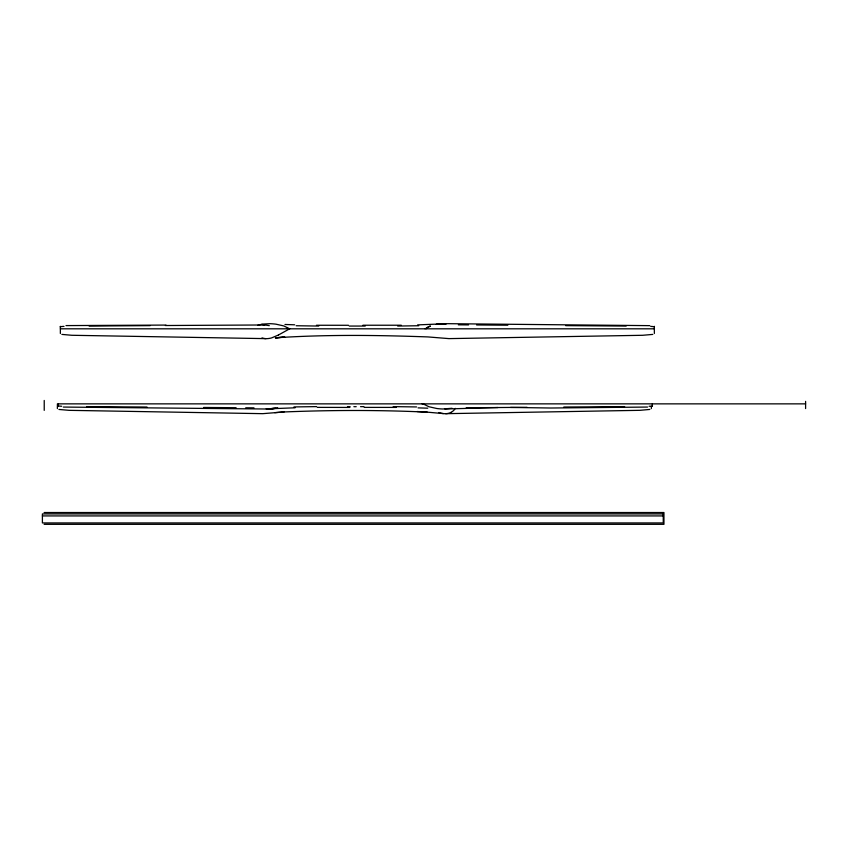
<?xml version="1.0" encoding="UTF-8"?>
<svg xmlns="http://www.w3.org/2000/svg" width="848" height="848" viewBox="0 0 848 848"><rect width="100%" height="100%" fill="white"/><g stroke="black" fill="none" stroke-linecap="round" stroke-linejoin="round"><path stroke-width="1.27" d="M455.302 408.376L455.238 408.482A31.546 8.809 90 0 1 454.973 408.884L454.358 409.69A46.025 12.858 -90 0 1 454.009 410.103L453.468 410.633A76.278 21.306 90 0 1 451.253 412.234M257.76 325.325L262.318 324.106L269.876 323.692A708.928 197.976 -90 0 1 276.035 324.19L283.762 325.929L289.645 328.812L278.483 334.981M278.367 335.045L271.657 337.886A242.337 67.681 90 0 1 267.29 338.628L266.876 338.638A179.85 50.223 -90 0 1 263.611 338.363L263.452 338.31A124.274 34.704 90 0 1 262 337.896M426.735 327.699L430.413 325.992L425.018 328.812L426.247 328.812M649.833 409.436L639.922 410.326L445.698 413.676M652.78 334.409L642.646 335.289L448.952 338.617L427.848 336.921C377.074 335.108 326.098 334.451 275.367 337.822L284.769 337.091L275.685 337.801M452.037 408.27L442.847 408.99A708.928 197.976 90 0 1 436.688 408.482L428.961 406.754L423.078 403.86M274.763 412.647L284.027 411.948L262.774 413.665L69.07 410.337L58.936 409.457M444.988 323.798L436.837 324.349L438.299 324.243M266.484 408.959L277.964 408.185L264.82 408.99L63.335 407.061M417.629 324.879L446.239 323.724M436.169 324.402L443.981 323.851M268.742 408.831L295.093 407.793M275.886 408.323L266.738 408.937M437.504 324.307L445.984 323.735M438.14 324.254L447.903 323.682L649.791 325.643M266.23 408.969L274.349 408.439M283.868 411.969C331.579 410.029 379.438 409.913 427.138 412.149L417.152 411.524M647.522 407.051L550.691 408.015L510.56 407.432M66.017 325.59L166.017 325.081M444.85 409.001L497.893 407.538M418.753 325.738L397.68 326.045M293.97 406.934L316.59 406.616M401.284 325.229L362.912 325.24M360.538 406.658L363.877 406.616M348.475 325.282L316.452 325.261M349.249 326.056L365.234 326.056M364.248 407.39L396.27 407.411M317.322 407.369L349.811 407.443M150.191 325.621L89.135 326.056M165.402 325.515L264.714 324.975M624.647 406.616L563.803 407.04M466.199 407.782L527.043 407.316M356.202 406.69L353.87 406.69M60.409 328.812L424.837 328.812M426.48 328.812L654.306 328.812M805.6 403.86L57.41 403.86L57.367 408.577M44.128 512.531L663.952 512.531L663.952 524.329L44.128 524.329M42.4 515.923L663.253 515.923M565.722 325.632L626.184 326.056M86.538 406.616L147.001 407.04M458.344 324.826L468.594 324.901M476.629 324.964L507.825 325.208M203.605 407.464L236.094 407.708M245.74 407.782L253.976 407.846M318.753 326.056L296.143 325.738M393.196 406.616L416.58 406.945M347.489 406.616L350.129 406.658M266.018 338.638L71.836 335.278L61.893 334.398M284.992 324.477L294.669 324.795M418.053 407.877L427.731 408.195M426.957 412.128L443.345 413.58M261.629 324.445L269.282 325.643M287.143 328.42L289.698 328.812M438.798 412.541L440.07 412.934A242.337 67.681 90 0 0 444.437 413.676L444.903 413.686A179.85 50.223 -90 0 0 448.104 413.4L448.327 413.347A124.274 34.704 90 0 0 451.115 412.34M422.081 403.86L422.802 404.273M805.6 401.38L805.6 408.577M654.349 326.332L654.349 333.529M652.356 403.86L652.356 406.34M651.349 406.584L651.349 408.577M60.367 326.332L60.367 333.529M58.374 403.86L58.374 406.34M44.223 400.447L44.223 410.368M650.702 326.406A7.314 0.657 0 0 1 654.455 326.83M60.197 326.83A7.25 0.657 0.2 0 1 64.003 326.385M61.681 406.256A7.314 0.657 0 0 1 58.268 405.842M652.525 405.842A7.25 0.657 0.2 0 1 649.08 406.277M663.253 513.92L42.4 513.92L42.4 522.93L663.253 522.93L663.253 513.92"/></g></svg>
